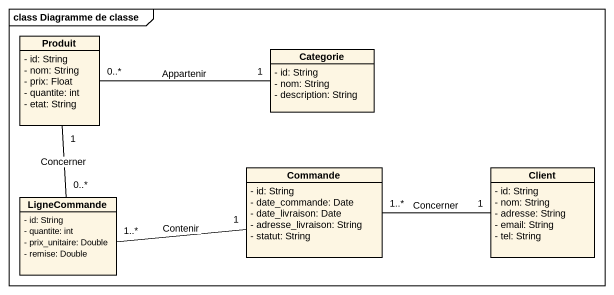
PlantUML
@startuml
mainframe class Diagramme de classe
hide circle
hide empty members
skinparam classAttributeIconSize 0
class Produit {
  - id: String
  - nom: String
  - prix: Float
  - quantite: int
  - etat: String
}
class Categorie {
  - id: String
  - nom: String
  - description: String
}
class Commande {
  - id: String
  - date_commande: Date
  - date_livraison: Date
  - adresse_livraison: String
  - statut: String
}
class Client {
  - id: String
  - nom: String
  - adresse: String
  - email: String
  - tel: String
}
class LigneCommande {
  - id: String
  - quantite: int
  - prix_unitaire: Double
  - remise: Double
}
Produit "0..*" -right- "1" Categorie : Appartenir
Commande "1..*" -right- "1" Client : Concerner
LigneCommande "0..*" -up- "1" Produit : Concerner
LigneCommande "1..*" -right- "1" Commande : Contenir
@enduml
